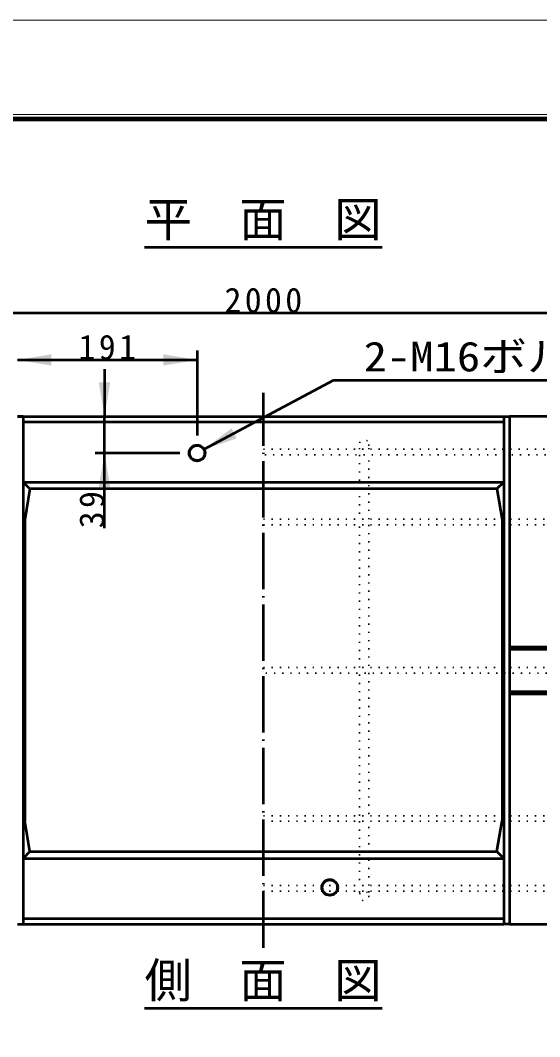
# Model space of a CAD drawing. Units: millimetres, scale not verified. Extents: x -2102 to 2102, y -1485 to 1485.
# Drawn here: x 575 to 1127, y 404 to 1485 of the extents above; entities that cross this region are included whole.
import ezdxf
from ezdxf.enums import TextEntityAlignment as Align

# ---------------------------------------------------------------- set-up
doc = ezdxf.new("R2010")
doc.units = ezdxf.units.MM
doc.header["$LTSCALE"] = 5
doc.linetypes.add('DOTTED', pattern=[1.75, 0.25, -1.5])
doc.linetypes.add('LONG_DASHED_DOTTED', pattern=[15.25, 12, -1.5, 0.25, -1.5])
doc.layers.add('0-0_V-nasSTD', color=7, linetype='Continuous', lineweight=35)
doc.layers.add('0-1_0', color=7, linetype='Continuous', lineweight=50)
doc.styles.add('ＭＳ ゴシック', font='')
doc.styles.get('ＭＳ ゴシック').set_extended_font_data('MS Gothic')

msp = doc.modelspace()

# ---------------------------------------------------------------- linework, layer by layer
at = {"layer": '0-0_V-nasSTD', "lineweight": 50}
for p, q in [((770.5, 1028.887), (907.94, 1102.192)), ((585.187, 986.716), (578, 993.887)), ((1081.813, 986.716), (585.187, 986.716)), ((1081.813, 986.716), (1089, 993.887)), ((1095, 818.887), (1833.5, 818.887)), ((1095, 816.387), (1833.5, 816.387)), ((1095, 771.387), (1833.5, 771.387)), ((1095, 768.887), (1833.5, 768.887)), ((585.187, 601.057), (579.75, 633.887)), ((1081.813, 601.057), (1087.25, 633.887)), ((585.187, 601.057), (578, 593.887)), ((585.187, 601.057), (1081.813, 601.057)), ((1081.813, 601.057), (1089, 593.887))]:
    msp.add_line(p, q, dxfattribs=at)
at = {"layer": '0-0_V-nasSTD', "linetype": 'DOTTED'}
for p, q in [((833.5, 1028.887), (1142.5, 1028.887)), ((935.5, 1028.887), (935.5, 1033.887)), ((945.5, 1028.887), (945.5, 1033.887)), ((1142.5, 1022.887), (833.5, 1022.887)), ((935.5, 1022.887), (935.5, 954.529)), ((945.5, 954.529), (945.5, 1022.887)), ((833.5, 954.529), (1149.5, 954.529)), ((833.5, 948.529), (1149.5, 948.529)), ((935.5, 639.244), (935.5, 948.529)), ((945.5, 948.529), (945.5, 639.244)), ((833.5, 796.887), (1808.5, 796.887)), ((1808.5, 790.887), (833.5, 790.887)), ((833.5, 639.244), (1149.5, 639.244)), ((833.5, 633.244), (1149.5, 633.244)), ((935.5, 633.244), (935.5, 564.887)), ((945.5, 564.887), (945.5, 633.244)), ((833.5, 564.887), (1142.5, 564.887)), ((833.5, 558.887), (1142.5, 558.887)), ((935.5, 558.887), (935.5, 553.887)), ((945.5, 558.887), (945.5, 553.887))]:
    msp.add_line(p, q, dxfattribs=at)
at = {"layer": '0-0_V-nasSTD', "lineweight": 18}
for points in [[(-2102.5, -1485), (-2102.5, 1485), (2102.5, 1485), (2102.5, -1485)], [(-2002.5, -1385), (-2002.5, 1385), (2002.5, 1385), (2002.5, -1385)]]:
    msp.add_lwpolyline(points, close=True, dxfattribs=at)
at = {"layer": '0-0_V-nasSTD', "lineweight": 100}
msp.add_lwpolyline([(1997.5, -1380), (1997.5, 1380), (-1997.5, 1380)], dxfattribs=at)
at = {"layer": '0-0_V-nasSTD', "lineweight": 50}
for points in [[(585.187, 986.716), (579.75, 953.887), (579.75, 633.887)], [(1081.813, 986.716), (1087.25, 953.887), (1087.25, 633.887)]]:
    msp.add_lwpolyline(points, dxfattribs=at)
at = {"layer": '0-0_V-nasSTD', "linetype": 'DOTTED'}
for centre in [(940.5, 1033.887), (940.5, 553.887)]:
    msp.add_circle(centre, 5, dxfattribs=at)
at = {"layer": '0-0_V-nasSTD', "lineweight": 50}
for centre, radius in [((763, 1024.887), 8.5), ((763, 1024.887), 8), ((904, 562.887), 8.5), ((904, 562.887), 8)]:
    msp.add_circle(centre, radius, dxfattribs=at)
at = {"layer": '0-0_V-nasSTD'}
for points in [[(572, 1123.887), (608, 1117.887), (608, 1129.887)], [(727, 1117.887), (727, 1129.887), (763, 1123.887)], [(658.5, 1099.887), (664.5, 1063.887), (670.5, 1099.887)], [(770.5, 1028.887), (799.441, 1051.123), (802.264, 1045.829)], [(770.5, 1028.887), (802.264, 1045.829), (805.088, 1040.535)], [(658.5, 988.887), (664.5, 1024.887), (670.5, 988.887)]]:
    msp.add_solid(points, dxfattribs=at)
at = {"layer": '0-1_0'}
for p, q in [((707.097, 1243.887), (959.903, 1243.887)), ((-166.5, 1173.887), (1833.5, 1173.887)), ((763, 1133.887), (763, 1043.387)), ((572, 1123.887), (763, 1123.887)), ((664.5, 1113.887), (664.5, 1063.887)), ((907.94, 1102.192), (1207.94, 1102.192)), ((572, 1063.887), (578, 1063.887)), ((578, 1063.887), (572, 1063.887)), ((578, 1063.887), (1089, 1063.887)), ((578, 1063.887), (578, 523.887)), ((664.5, 1024.887), (664.5, 1063.887)), ((1089, 1063.887), (1095, 1063.887)), ((1089, 1063.887), (1089, 523.887)), ((1089, 1063.887), (1089, 993.887)), ((1089, 1063.887), (1095, 1063.887)), ((1833.5, 1063.887), (1095, 1063.887)), ((1095, 1063.887), (1095, 523.887)), ((578, 1057.887), (1089, 1057.887)), ((744.5, 1024.887), (654.5, 1024.887)), ((664.5, 944.887), (664.5, 1024.887)), ((578, 993.887), (1089, 993.887)), ((578, 593.887), (1089, 593.887)), ((578, 529.887), (1089, 529.887)), ((572, 523.887), (578, 523.887)), ((572, 523.887), (578, 523.887)), ((578, 523.887), (1089, 523.887)), ((1095, 523.887), (1089, 523.887)), ((1095, 523.887), (1089, 523.887)), ((1095, 523.887), (1089, 523.887)), ((1095, 523.887), (1089, 523.887)), ((1095, 523.887), (1833.5, 523.887)), ((707.097, 434.655), (959.903, 434.655))]:
    msp.add_line(p, q, dxfattribs=at)
at = {"layer": '0-1_0', "linetype": 'LONG_DASHED_DOTTED'}
msp.add_line((833.5, 498.887), (833.5, 1088.887), dxfattribs=at)

# ---------------------------------------------------------------- texts
at = {"layer": '0-0_V-nasSTD', "style": 'ＭＳ ゴシック'}
for s, p in [('平\u3000面\u3000図', (707.097, 1243.887)), ('側\u3000面\u3000図', (707.097, 434.655))]:
    msp.add_text(s, height=36.95, dxfattribs=at).set_placement(p, align=Align.BOTTOM_LEFT)
at = {"layer": '0-0_V-nasSTD', "style": 'ＭＳ ゴシック', "width": 1.15}
msp.add_text('2-M16ボルト', height=31.67, dxfattribs=at).set_placement((940.1, 1102.192), align=Align.BOTTOM_LEFT)
at = {"layer": '0-0_V-nasSTD', "char_height": 26.39, "attachment_point": 7, "style": 'ＭＳ ゴシック'}
for s, insert in [('\\T1.2;2000', (792.1, 1173.887)), ('\\T1.2;191', (636.9, 1123.887))]:
    msp.add_mtext(s, dxfattribs=dict(at, insert=insert))
at = {"layer": '0-0_V-nasSTD', "insert": (664.5, 944.887), "char_height": 26.39, "attachment_point": 7, "rotation": 90, "style": 'ＭＳ ゴシック'}
msp.add_mtext('\\T1.2;39', dxfattribs=at)

doc.saveas('drawing.dxf')
